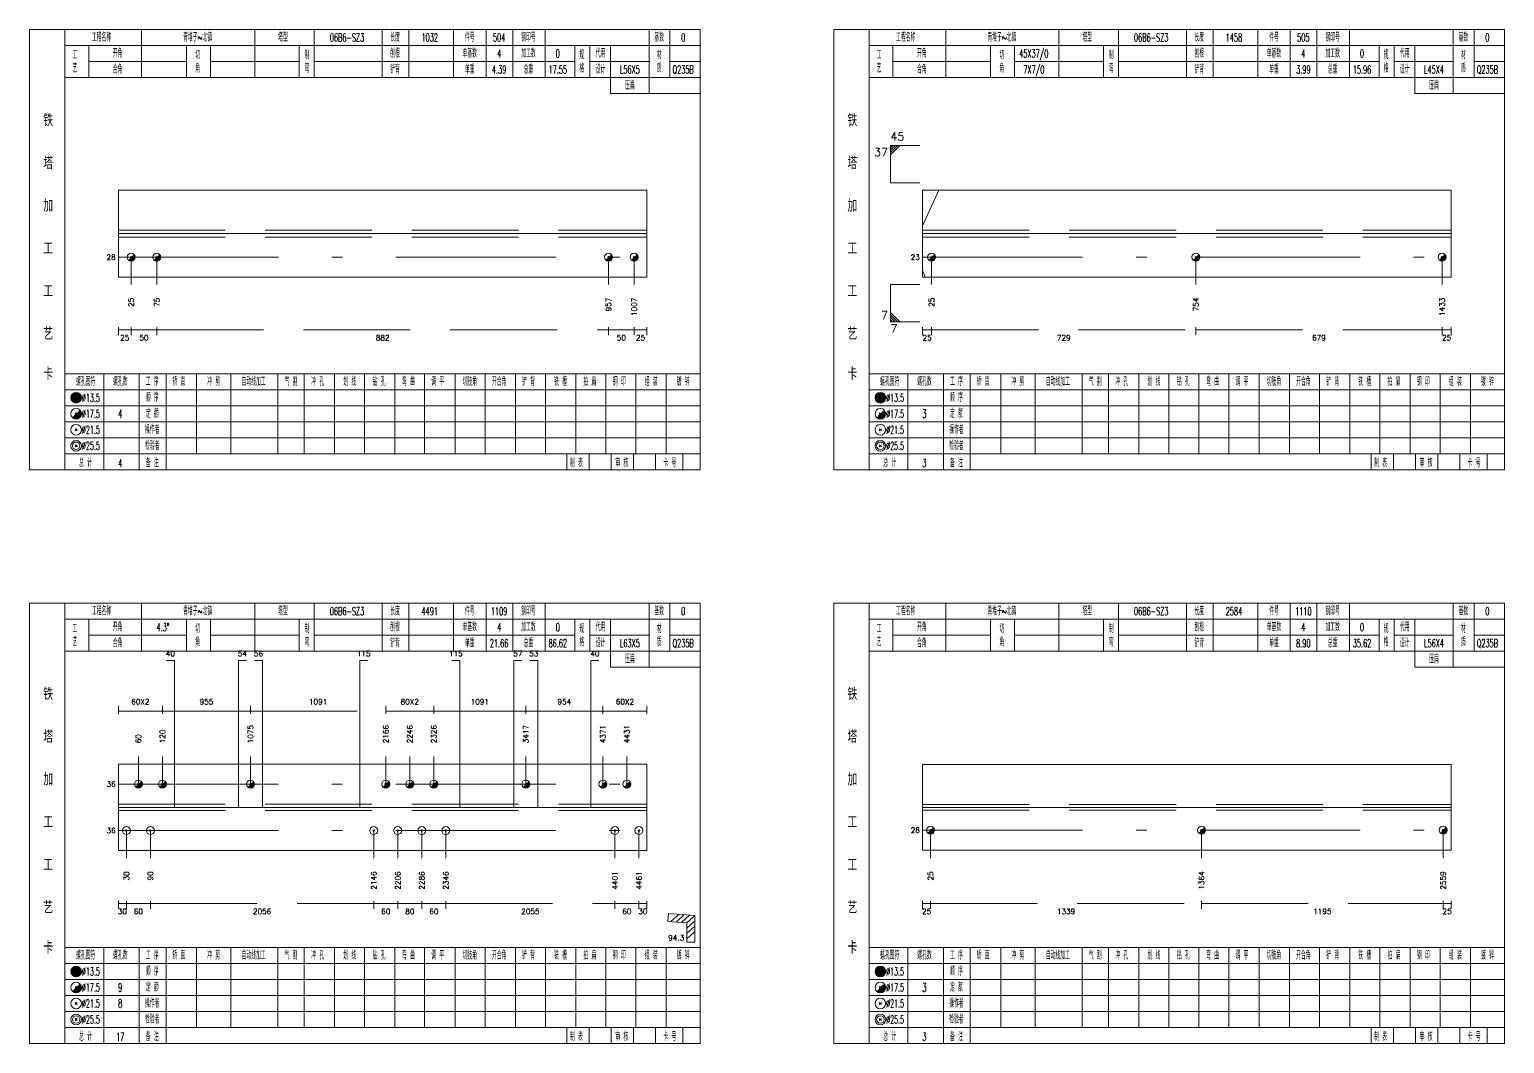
# Model space of a CAD drawing. Extents: x 0 to 30090, y 0 to 380.
# Drawn here: x 16276 to 16828, y 0 to 380 of the extents above; entities that cross this region are included whole.
import ezdxf
from ezdxf.enums import TextEntityAlignment as Align

# ---------------------------------------------------------------- set-up
doc = ezdxf.new("R2010")
doc.units = 0
doc.header["$LTSCALE"] = 20
doc.header["$MEASUREMENT"] = 0
doc.linetypes.add('一点画线', pattern=[5.2, 3, -1, 0.2, -1])
doc.linetypes.add('虚线', pattern=[2.75, 2, -0.75])
doc.layers.get('0').update_dxf_attribs({"linetype": 'CONTINUOUS', "lineweight": 25})
for name, color, linetype, lineweight in [('1', 7, 'CONTINUOUS', 25), ('2', 7, 'CONTINUOUS', 25), ('4', 7, 'CONTINUOUS', 25), ('5', 7, 'CONTINUOUS', 25)]:
    doc.layers.add(name, color=color, linetype=linetype, lineweight=lineweight)
doc.styles.get("Standard").update_dxf_attribs({"font": 'simplex', "width": 0.7, "bigfont": 'gbhzfs.shx'})

# ---------------------------------------------------------------- blocks, each defined once
blk = doc.blocks.new('孔17.5')
at = {"layer": '5', "color": 7, "linetype": 'Continuous', "lineweight": 13}
for p, q in [((-0.2, -0.2), (0.2, 0.2)), ((-0.2, 0.2), (0.2, -0.2))]:
    blk.add_line(p, q, dxfattribs=at)
blk.add_circle((0, 0), 1, dxfattribs=at)
for radius in [0.9, 0.8, 0.7, 0.6, 0.5, 0.4, 0.3, 0.2, 0.1]:
    blk.add_arc((0, 0), radius, 225, 45, dxfattribs=at)
blk = doc.blocks.new('孔21.5')
at = {"layer": '5', "color": 7, "linetype": 'Continuous', "lineweight": 13}
for p, q in [((-0.2, -0.2), (0.2, 0.2)), ((-0.2, 0.2), (0.2, -0.2))]:
    blk.add_line(p, q, dxfattribs=at)
blk.add_circle((0, 0), 1, dxfattribs=at)

msp = doc.modelspace()

# ---------------------------------------------------------------- linework, layer by layer
at = {"color": 7, "linetype": 'Continuous', "lineweight": 13}
for p, q in [((16598.3, 336.5), (16609.3, 336.5)), ((16598.3, 322.5), (16598.3, 336.5)), ((16599.17, 336.5), (16598.3, 335.62)), ((16600.05, 336.5), (16598.3, 334.75)), ((16600.92, 336.5), (16598.3, 333.88)), ((16601.8, 336.5), (16598.3, 333)), ((16598.3, 322.5), (16609.3, 322.5)), ((16610.3, 306.4), (16616.41, 319.83)), ((16313.7, 294.66), (16313.7, 284.5)), ((16323.3, 294.66), (16323.3, 284.5)), ((16492.6, 294.66), (16492.6, 284.5)), ((16502.2, 294.66), (16502.2, 284.5)), ((16613.7, 294.67), (16613.7, 284.5)), ((16712.75, 294.67), (16712.75, 284.5)), ((16805, 294.67), (16805, 284.5)), ((16610.3, 289.71), (16611.25, 287.17)), ((16598.3, 284.5), (16609.3, 284.5)), ((16598.3, 284.5), (16598.3, 270.5)), ((16601.8, 270.5), (16598.3, 274)), ((16600.92, 270.5), (16598.3, 273.12)), ((16600.05, 270.5), (16598.3, 272.25)), ((16599.17, 270.5), (16598.3, 271.38)), ((16598.3, 270.5), (16609.3, 270.5)), ((16316.4, 97.19), (16316.4, 107.5)), ((16325.4, 97.19), (16325.4, 107.5)), ((16358.44, 97.19), (16358.44, 107.5)), ((16409.12, 97.19), (16409.12, 107.5)), ((16418.12, 97.19), (16418.12, 107.5)), ((16427.12, 97.19), (16427.12, 107.5)), ((16461.61, 97.19), (16461.61, 107.5)), ((16490.5, 97.19), (16490.5, 107.5)), ((16499.5, 97.19), (16499.5, 107.5)), ((16311.9, 79.81), (16311.9, 69.5)), ((16320.9, 79.81), (16320.9, 69.5)), ((16404.62, 79.81), (16404.62, 69.5)), ((16413.62, 79.81), (16413.62, 69.5)), ((16422.62, 79.81), (16422.62, 69.5)), ((16431.62, 79.81), (16431.62, 69.5)), ((16495, 79.81), (16495, 69.5)), ((16504, 79.81), (16504, 69.5)), ((16613.3, 79.93), (16613.3, 69.5)), ((16714.87, 79.93), (16714.87, 69.5)), ((16805.4, 79.93), (16805.4, 69.5))]:
    msp.add_line(p, q, dxfattribs=at)
at = {"color": 7, "linetype": 'Continuous', "lineweight": 18}
for p, q in [((16308.9, 319.84), (16308.9, 287.16)), ((16308.9, 319.84), (16507, 319.84)), ((16507, 319.84), (16507, 287.16)), ((16610.3, 319.83), (16610.3, 287.17)), ((16610.3, 319.83), (16808.4, 319.83)), ((16808.4, 319.83), (16808.4, 287.17)), ((16308.9, 303.5), (16507, 303.5)), ((16610.3, 303.5), (16808.4, 303.5)), ((16308.9, 104.69), (16308.9, 72.31)), ((16308.9, 104.69), (16507, 104.69)), ((16507, 104.69), (16507, 72.31)), ((16610.3, 104.57), (16610.3, 72.43)), ((16610.3, 104.57), (16808.4, 104.57)), ((16808.4, 104.57), (16808.4, 72.43)), ((16308.9, 88.5), (16507, 88.5)), ((16610.3, 88.5), (16808.4, 88.5))]:
    msp.add_line(p, q, dxfattribs=at)
at = {"color": 1, "linetype": '虚线', "lineweight": 18}
for p, q in [((16308.9, 304.84), (16507, 304.84)), ((16610.3, 304.83), (16808.4, 304.83)), ((16308.9, 302.16), (16507, 302.16)), ((16610.3, 302.17), (16808.4, 302.17)), ((16308.9, 89.69), (16507, 89.69)), ((16610.3, 89.57), (16808.4, 89.57)), ((16308.9, 87.31), (16507, 87.31)), ((16610.3, 87.43), (16808.4, 87.43))]:
    msp.add_line(p, q, dxfattribs=at)
at = {"color": 3, "linetype": '一点画线', "lineweight": 13}
for p, q in [((16308.9, 294.66), (16507, 294.66)), ((16610.3, 294.67), (16808.4, 294.67)), ((16308.9, 97.19), (16507, 97.19)), ((16308.9, 79.81), (16507, 79.81)), ((16610.3, 79.93), (16808.4, 79.93))]:
    msp.add_line(p, q, dxfattribs=at)
at = {"color": 8, "linetype": '虚线', "lineweight": 9}
for p, q in [((16308.9, 268.5), (16308.9, 265.5)), ((16308.9, 267.5), (16313.7, 267.5)), ((16313.7, 268.5), (16313.7, 265.5)), ((16313.7, 268.5), (16313.7, 265.5)), ((16313.7, 267.5), (16323.3, 267.5)), ((16323.3, 268.5), (16323.3, 265.5)), ((16323.3, 268.5), (16323.3, 265.5)), ((16323.3, 267.5), (16492.6, 267.5)), ((16492.6, 268.5), (16492.6, 265.5)), ((16492.6, 268.5), (16492.6, 265.5)), ((16492.6, 267.5), (16502.2, 267.5)), ((16502.2, 268.5), (16502.2, 265.5)), ((16502.2, 268.5), (16502.2, 265.5)), ((16502.2, 267.5), (16507, 267.5)), ((16507, 268.5), (16507, 265.5)), ((16610.3, 268.5), (16610.3, 265.5)), ((16610.3, 267.5), (16613.7, 267.5)), ((16613.7, 268.5), (16613.7, 265.5)), ((16613.7, 268.5), (16613.7, 265.5)), ((16613.7, 267.5), (16712.75, 267.5)), ((16712.75, 268.5), (16712.75, 265.5)), ((16712.75, 268.5), (16712.75, 265.5)), ((16712.75, 267.5), (16805, 267.5)), ((16805, 268.5), (16805, 265.5)), ((16805, 268.5), (16805, 265.5)), ((16805, 267.5), (16808.4, 267.5)), ((16808.4, 268.5), (16808.4, 265.5)), ((16308.9, 123.5), (16308.9, 126.5)), ((16308.9, 124.5), (16325.4, 124.5)), ((16325.4, 123.5), (16325.4, 126.5)), ((16325.4, 123.5), (16325.4, 126.5)), ((16325.4, 124.5), (16358.44, 124.5)), ((16358.44, 123.5), (16358.44, 126.5)), ((16358.44, 123.5), (16358.44, 126.5)), ((16358.44, 124.5), (16409.12, 124.5)), ((16409.12, 123.5), (16409.12, 126.5)), ((16409.12, 123.5), (16409.12, 126.5)), ((16409.12, 124.5), (16427.12, 124.5)), ((16427.12, 123.5), (16427.12, 126.5)), ((16427.12, 123.5), (16427.12, 126.5)), ((16427.12, 124.5), (16461.61, 124.5)), ((16461.61, 123.5), (16461.61, 126.5)), ((16461.61, 123.5), (16461.61, 126.5)), ((16461.61, 124.5), (16490.5, 124.5)), ((16490.5, 123.5), (16490.5, 126.5)), ((16490.5, 123.5), (16490.5, 126.5)), ((16490.5, 124.5), (16507, 124.5)), ((16507, 123.5), (16507, 126.5)), ((16308.9, 53.5), (16308.9, 50.5)), ((16308.9, 52.5), (16311.9, 52.5)), ((16311.9, 53.5), (16311.9, 50.5)), ((16311.9, 53.5), (16311.9, 50.5)), ((16311.9, 52.5), (16320.9, 52.5)), ((16320.9, 53.5), (16320.9, 50.5)), ((16320.9, 53.5), (16320.9, 50.5)), ((16320.9, 52.5), (16404.62, 52.5)), ((16404.62, 53.5), (16404.62, 50.5)), ((16404.62, 53.5), (16404.62, 50.5)), ((16404.62, 52.5), (16413.62, 52.5)), ((16413.62, 53.5), (16413.62, 50.5)), ((16413.62, 53.5), (16413.62, 50.5)), ((16413.62, 52.5), (16422.62, 52.5)), ((16422.62, 53.5), (16422.62, 50.5)), ((16422.62, 53.5), (16422.62, 50.5)), ((16422.62, 52.5), (16431.62, 52.5)), ((16431.62, 53.5), (16431.62, 50.5)), ((16431.62, 53.5), (16431.62, 50.5)), ((16431.62, 52.5), (16495, 52.5)), ((16495, 53.5), (16495, 50.5)), ((16495, 53.5), (16495, 50.5)), ((16495, 52.5), (16504, 52.5)), ((16504, 53.5), (16504, 50.5)), ((16504, 53.5), (16504, 50.5)), ((16504, 52.5), (16507, 52.5)), ((16507, 53.5), (16507, 50.5)), ((16610.3, 53.5), (16610.3, 50.5)), ((16610.3, 52.5), (16613.3, 52.5)), ((16613.3, 53.5), (16613.3, 50.5)), ((16613.3, 53.5), (16613.3, 50.5)), ((16613.3, 52.5), (16714.87, 52.5)), ((16714.87, 53.5), (16714.87, 50.5)), ((16714.87, 53.5), (16714.87, 50.5)), ((16714.87, 52.5), (16805.4, 52.5)), ((16805.4, 53.5), (16805.4, 50.5)), ((16805.4, 53.5), (16805.4, 50.5)), ((16805.4, 52.5), (16808.4, 52.5)), ((16808.4, 53.5), (16808.4, 50.5))]:
    msp.add_line(p, q, dxfattribs=at)
at = {"layer": '1', "color": 7, "linetype": 'Continuous', "lineweight": 18}
for p, q in [((16308.9, 287.16), (16507, 287.16)), ((16610.3, 287.17), (16808.4, 287.17)), ((16308.9, 72.31), (16507, 72.31)), ((16610.3, 72.43), (16808.4, 72.43))]:
    msp.add_line(p, q, dxfattribs=at)
at = {"layer": '2', "color": 7, "linetype": 'Continuous', "lineweight": 13}
for p, q in [((16329.9, 143.5), (16326.9, 143.5)), ((16329.9, 88.5), (16329.9, 143.5)), ((16353.94, 88.5), (16353.94, 143.5)), ((16353.94, 143.5), (16356.94, 143.5)), ((16362.94, 143.5), (16359.94, 143.5)), ((16362.94, 88.5), (16362.94, 143.5)), ((16399.37, 88.5), (16399.37, 143.5)), ((16399.37, 143.5), (16402.37, 143.5)), ((16436.87, 143.5), (16433.87, 143.5)), ((16436.87, 88.5), (16436.87, 143.5)), ((16457.11, 88.5), (16457.11, 143.5)), ((16457.11, 143.5), (16460.11, 143.5)), ((16466.11, 143.5), (16463.11, 143.5)), ((16466.11, 88.5), (16466.11, 143.5)), ((16486, 88.5), (16486, 143.5)), ((16486, 143.5), (16489, 143.5)), ((16515.03, 48.75), (16514.8, 45.76)), ((16514.8, 45.76), (16522, 45.22)), ((16525, 48), (16515.03, 48.75)), ((16516.02, 45.67), (16519.02, 48.45)), ((16518.01, 45.52), (16521.01, 48.3)), ((16520.01, 45.37), (16523.01, 48.15)), ((16522, 45.22), (16525, 48)), ((16522, 43.22), (16525, 46)), ((16522, 45.22), (16522, 38)), ((16525, 38), (16525, 48)), ((16522, 41.22), (16525, 44)), ((16522, 39.22), (16525, 42)), ((16522, 38), (16525, 38))]:
    msp.add_line(p, q, dxfattribs=at)
at = {"layer": '4', "color": 1, "linetype": 'Continuous', "lineweight": 18}
for p, q in [((16288.9, 215), (16288.9, 380)), ((16317.6, 362), (16317.6, 380)), ((16360, 362), (16360, 380)), ((16382.3, 362), (16382.3, 380)), ((16407.8, 362), (16407.8, 380)), ((16417.8, 362), (16417.8, 380)), ((16434.5, 362), (16434.5, 380)), ((16446.7, 362), (16446.7, 380)), ((16456.7, 362), (16456.7, 380)), ((16468.9, 362), (16468.9, 380)), ((16507.8, 356), (16507.8, 380)), ((16515.6, 362), (16515.6, 380)), ((16590.3, 215), (16590.3, 380)), ((16619, 362), (16619, 380)), ((16661.4, 362), (16661.4, 380)), ((16683.7, 362), (16683.7, 380)), ((16709.2, 362), (16709.2, 380)), ((16719.2, 362), (16719.2, 380)), ((16735.9, 362), (16735.9, 380)), ((16748.1, 362), (16748.1, 380)), ((16758.1, 362), (16758.1, 380)), ((16770.3, 362), (16770.3, 380)), ((16809.2, 356), (16809.2, 380)), ((16817, 362), (16817, 380)), ((16288.9, 374), (16527, 374)), ((16297.8, 362), (16297.8, 374)), ((16334.4, 362), (16334.4, 374)), ((16343.4, 362), (16343.4, 374)), ((16376.7, 362), (16376.7, 374)), ((16480, 362), (16480, 374)), ((16485.6, 362), (16485.6, 374)), ((16493.4, 356), (16493.4, 374)), ((16590.3, 374), (16828.4, 374)), ((16599.2, 362), (16599.2, 374)), ((16635.8, 362), (16635.8, 374)), ((16644.8, 362), (16644.8, 374)), ((16678.1, 362), (16678.1, 374)), ((16781.4, 362), (16781.4, 374)), ((16787, 362), (16787, 374)), ((16794.8, 356), (16794.8, 374)), ((16297.8, 368), (16334.4, 368)), ((16343.4, 368), (16376.7, 368)), ((16382.3, 368), (16480, 368)), ((16485.6, 368), (16507.8, 368)), ((16515.6, 368), (16527, 368)), ((16599.2, 368), (16635.8, 368)), ((16644.8, 368), (16678.1, 368)), ((16683.7, 368), (16781.4, 368)), ((16787, 368), (16809.2, 368)), ((16817, 368), (16828.4, 368)), ((16288.9, 362), (16527, 362)), ((16590.3, 362), (16828.4, 362)), ((16493.4, 356), (16527, 356)), ((16794.8, 356), (16828.4, 356)), ((16288.9, 251), (16527, 251)), ((16303.4, 215), (16303.4, 251)), ((16316.7, 215), (16316.7, 251)), ((16326.8, 215), (16326.8, 251)), ((16338.2, 221), (16338.2, 251)), ((16351.1, 221), (16351.1, 251)), ((16368.7, 221), (16368.7, 251)), ((16378.6, 221), (16378.6, 251)), ((16389.9, 221), (16389.9, 251)), ((16401.2, 221), (16401.2, 251)), ((16412.5, 221), (16412.5, 251)), ((16423.7, 221), (16423.7, 251)), ((16435.1, 221), (16435.1, 251)), ((16446.4, 221), (16446.4, 251)), ((16457.7, 221), (16457.7, 251)), ((16469, 221), (16469, 251)), ((16480.3, 221), (16480.3, 251)), ((16491.6, 221), (16491.6, 251)), ((16502.9, 221), (16502.9, 251)), ((16514.2, 221), (16514.2, 251)), ((16590.3, 251), (16828.4, 251)), ((16604.8, 215), (16604.8, 251)), ((16618.1, 215), (16618.1, 251)), ((16628.2, 215), (16628.2, 251)), ((16639.6, 221), (16639.6, 251)), ((16652.5, 221), (16652.5, 251)), ((16670.1, 221), (16670.1, 251)), ((16680, 221), (16680, 251)), ((16691.3, 221), (16691.3, 251)), ((16702.6, 221), (16702.6, 251)), ((16713.9, 221), (16713.9, 251)), ((16725.1, 221), (16725.1, 251)), ((16736.5, 221), (16736.5, 251)), ((16747.8, 221), (16747.8, 251)), ((16759.1, 221), (16759.1, 251)), ((16770.4, 221), (16770.4, 251)), ((16781.7, 221), (16781.7, 251)), ((16793, 221), (16793, 251)), ((16804.3, 221), (16804.3, 251)), ((16815.6, 221), (16815.6, 251)), ((16288.9, 245), (16527, 245)), ((16590.3, 245), (16828.4, 245)), ((16288.9, 239), (16527, 239)), ((16590.3, 239), (16828.4, 239)), ((16288.9, 233), (16527, 233)), ((16590.3, 233), (16828.4, 233)), ((16288.9, 227), (16527, 227)), ((16590.3, 227), (16828.4, 227)), ((16288.9, 221), (16527, 221)), ((16477, 215), (16477, 221)), ((16485.4, 215), (16485.4, 221)), ((16493.6, 215), (16493.6, 221)), ((16502, 215), (16502, 221)), ((16510.2, 215), (16510.2, 221)), ((16520.5, 215), (16520.5, 221)), ((16590.3, 221), (16828.4, 221)), ((16778.4, 215), (16778.4, 221)), ((16786.8, 215), (16786.8, 221)), ((16795, 215), (16795, 221)), ((16803.4, 215), (16803.4, 221)), ((16811.6, 215), (16811.6, 221)), ((16821.9, 215), (16821.9, 221)), ((16288.9, 0), (16288.9, 165)), ((16317.6, 147), (16317.6, 165)), ((16360, 147), (16360, 165)), ((16382.3, 147), (16382.3, 165)), ((16407.8, 147), (16407.8, 165)), ((16417.8, 147), (16417.8, 165)), ((16434.5, 147), (16434.5, 165)), ((16446.7, 147), (16446.7, 165)), ((16456.7, 147), (16456.7, 165)), ((16468.9, 147), (16468.9, 165)), ((16507.8, 141), (16507.8, 165)), ((16515.6, 147), (16515.6, 165)), ((16590.3, 0), (16590.3, 165)), ((16619, 147), (16619, 165)), ((16661.4, 147), (16661.4, 165)), ((16683.7, 147), (16683.7, 165)), ((16709.2, 147), (16709.2, 165)), ((16719.2, 147), (16719.2, 165)), ((16735.9, 147), (16735.9, 165)), ((16748.1, 147), (16748.1, 165)), ((16758.1, 147), (16758.1, 165)), ((16770.3, 147), (16770.3, 165)), ((16809.2, 141), (16809.2, 165)), ((16817, 147), (16817, 165)), ((16288.9, 159), (16527, 159)), ((16297.8, 147), (16297.8, 159)), ((16334.4, 147), (16334.4, 159)), ((16343.4, 147), (16343.4, 159)), ((16376.7, 147), (16376.7, 159)), ((16480, 147), (16480, 159)), ((16485.6, 147), (16485.6, 159)), ((16493.4, 141), (16493.4, 159)), ((16590.3, 159), (16828.4, 159)), ((16599.2, 147), (16599.2, 159)), ((16635.8, 147), (16635.8, 159)), ((16644.8, 147), (16644.8, 159)), ((16678.1, 147), (16678.1, 159)), ((16781.4, 147), (16781.4, 159)), ((16787, 147), (16787, 159)), ((16794.8, 141), (16794.8, 159)), ((16297.8, 153), (16334.4, 153)), ((16343.4, 153), (16376.7, 153)), ((16382.3, 153), (16480, 153)), ((16485.6, 153), (16507.8, 153)), ((16515.6, 153), (16527, 153)), ((16599.2, 153), (16635.8, 153)), ((16644.8, 153), (16678.1, 153)), ((16683.7, 153), (16781.4, 153)), ((16787, 153), (16809.2, 153)), ((16817, 153), (16828.4, 153)), ((16288.9, 147), (16527, 147)), ((16590.3, 147), (16828.4, 147)), ((16493.4, 141), (16527, 141)), ((16794.8, 141), (16828.4, 141)), ((16288.9, 36), (16527, 36)), ((16303.4, 0), (16303.4, 36)), ((16316.7, 0), (16316.7, 36)), ((16326.8, 0), (16326.8, 36)), ((16338.2, 6), (16338.2, 36)), ((16351.1, 6), (16351.1, 36)), ((16368.7, 6), (16368.7, 36)), ((16378.6, 6), (16378.6, 36)), ((16389.9, 6), (16389.9, 36)), ((16401.2, 6), (16401.2, 36)), ((16412.5, 6), (16412.5, 36)), ((16423.7, 6), (16423.7, 36)), ((16435.1, 6), (16435.1, 36)), ((16446.4, 6), (16446.4, 36)), ((16457.7, 6), (16457.7, 36)), ((16469, 6), (16469, 36)), ((16480.3, 6), (16480.3, 36)), ((16491.6, 6), (16491.6, 36)), ((16502.9, 6), (16502.9, 36)), ((16514.2, 6), (16514.2, 36)), ((16590.3, 36), (16828.4, 36)), ((16604.8, 0), (16604.8, 36)), ((16618.1, 0), (16618.1, 36)), ((16628.2, 0), (16628.2, 36)), ((16639.6, 6), (16639.6, 36)), ((16652.5, 6), (16652.5, 36)), ((16670.1, 6), (16670.1, 36)), ((16680, 6), (16680, 36)), ((16691.3, 6), (16691.3, 36)), ((16702.6, 6), (16702.6, 36)), ((16713.9, 6), (16713.9, 36)), ((16725.1, 6), (16725.1, 36)), ((16736.5, 6), (16736.5, 36)), ((16747.8, 6), (16747.8, 36)), ((16759.1, 6), (16759.1, 36)), ((16770.4, 6), (16770.4, 36)), ((16781.7, 6), (16781.7, 36)), ((16793, 6), (16793, 36)), ((16804.3, 6), (16804.3, 36)), ((16815.6, 6), (16815.6, 36)), ((16288.9, 30), (16527, 30)), ((16590.3, 30), (16828.4, 30)), ((16288.9, 24), (16527, 24)), ((16590.3, 24), (16828.4, 24)), ((16288.9, 18), (16527, 18)), ((16590.3, 18), (16828.4, 18)), ((16288.9, 12), (16527, 12)), ((16590.3, 12), (16828.4, 12)), ((16288.9, 6), (16527, 6)), ((16477, 0), (16477, 6)), ((16485.4, 0), (16485.4, 6)), ((16493.6, 0), (16493.6, 6)), ((16502, 0), (16502, 6)), ((16510.2, 0), (16510.2, 6)), ((16520.5, 0), (16520.5, 6)), ((16590.3, 6), (16828.4, 6)), ((16778.4, 0), (16778.4, 6)), ((16786.8, 0), (16786.8, 6)), ((16795, 0), (16795, 6)), ((16803.4, 0), (16803.4, 6)), ((16811.6, 0), (16811.6, 6)), ((16821.9, 0), (16821.9, 6))]:
    msp.add_line(p, q, dxfattribs=at)
at = {"layer": '4', "color": 7, "linetype": 'Continuous', "lineweight": 13}
for p, q in [((16292.9, 241.8), (16293.3, 242.2)), ((16293.3, 241.8), (16292.9, 242.2)), ((16594.3, 241.8), (16594.7, 242.2)), ((16594.7, 241.8), (16594.3, 242.2)), ((16292.7, 235.6), (16293.5, 236.4)), ((16292.7, 236.4), (16293.5, 235.6)), ((16594.1, 235.6), (16594.9, 236.4)), ((16594.1, 236.4), (16594.9, 235.6)), ((16292.7, 229.6), (16293.5, 230.4)), ((16292.7, 230.4), (16293.5, 229.6)), ((16594.1, 229.6), (16594.9, 230.4)), ((16594.1, 230.4), (16594.9, 229.6)), ((16292.7, 223.6), (16293.5, 224.4)), ((16292.7, 224.4), (16293.5, 223.6)), ((16594.1, 223.6), (16594.9, 224.4)), ((16594.1, 224.4), (16594.9, 223.6)), ((16292.9, 26.8), (16293.3, 27.2)), ((16293.3, 26.8), (16292.9, 27.2)), ((16594.3, 26.8), (16594.7, 27.2)), ((16594.7, 26.8), (16594.3, 27.2)), ((16292.7, 20.6), (16293.5, 21.4)), ((16292.7, 21.4), (16293.5, 20.6)), ((16594.1, 20.6), (16594.9, 21.4)), ((16594.1, 21.4), (16594.9, 20.6)), ((16292.7, 14.6), (16293.5, 15.4)), ((16292.7, 15.4), (16293.5, 14.6)), ((16594.1, 14.6), (16594.9, 15.4)), ((16594.1, 15.4), (16594.9, 14.6)), ((16292.7, 8.6), (16293.5, 9.4)), ((16292.7, 9.4), (16293.5, 8.6)), ((16594.1, 8.6), (16594.9, 9.4)), ((16594.1, 9.4), (16594.9, 8.6))]:
    msp.add_line(p, q, dxfattribs=at)
at = {"layer": '4', "color": 1, "linetype": 'Continuous', "lineweight": 18}
for points in [[(16275.6, 380), (16275.6, 215), (16527, 215), (16527, 380)], [(16577, 380), (16577, 215), (16828.4, 215), (16828.4, 380)], [(16275.6, 165), (16275.6, 0), (16527, 0), (16527, 165)], [(16577, 165), (16577, 0), (16828.4, 0), (16828.4, 165)]]:
    msp.add_lwpolyline(points, close=True, dxfattribs=at)
at = {"layer": '4', "color": 7, "linetype": 'Continuous', "lineweight": 13}
for centre, radius in [((16293.1, 242), 2), ((16293.1, 242), 1.8), ((16293.1, 242), 1.6), ((16293.1, 242), 1.4), ((16594.5, 242), 2), ((16594.5, 242), 1.8), ((16594.5, 242), 1.6), ((16594.5, 242), 1.4), ((16293.1, 236), 2), ((16293.1, 242), 1.2), ((16293.1, 242), 1), ((16293.1, 242), 0.8), ((16293.1, 242), 0.6), ((16293.1, 242), 0.4), ((16293.1, 242), 0.2), ((16594.5, 236), 2), ((16594.5, 242), 1.2), ((16594.5, 242), 1), ((16594.5, 242), 0.8), ((16594.5, 242), 0.6), ((16594.5, 242), 0.4), ((16594.5, 242), 0.2), ((16293.1, 230), 2), ((16594.5, 230), 2), ((16293.1, 224), 2), ((16293.1, 224), 1.4), ((16594.5, 224), 2), ((16594.5, 224), 1.4), ((16293.1, 27), 2), ((16293.1, 27), 1.8), ((16293.1, 27), 1.6), ((16293.1, 27), 1.4), ((16293.1, 27), 1.2), ((16293.1, 27), 1), ((16293.1, 27), 0.8), ((16594.5, 27), 2), ((16594.5, 27), 1.8), ((16594.5, 27), 1.6), ((16594.5, 27), 1.4), ((16594.5, 27), 1.2), ((16594.5, 27), 1), ((16594.5, 27), 0.8), ((16293.1, 21), 2), ((16293.1, 27), 0.6), ((16293.1, 27), 0.4), ((16293.1, 27), 0.2), ((16594.5, 21), 2), ((16594.5, 27), 0.6), ((16594.5, 27), 0.4), ((16594.5, 27), 0.2), ((16293.1, 15), 2), ((16594.5, 15), 2), ((16293.1, 9), 2), ((16293.1, 9), 1.4), ((16594.5, 9), 2), ((16594.5, 9), 1.4)]:
    msp.add_circle(centre, radius, dxfattribs=at)
for centre, radius in [((16293.1, 236), 1.8), ((16293.1, 236), 1.6), ((16293.1, 236), 1.4), ((16293.1, 236), 1.2), ((16293.1, 236), 1), ((16293.1, 236), 0.8), ((16293.1, 236), 0.6), ((16293.1, 236), 0.4), ((16293.1, 236), 0.2), ((16594.5, 236), 1.8), ((16594.5, 236), 1.6), ((16594.5, 236), 1.4), ((16594.5, 236), 1.2), ((16594.5, 236), 1), ((16594.5, 236), 0.8), ((16594.5, 236), 0.6), ((16594.5, 236), 0.4), ((16594.5, 236), 0.2), ((16293.1, 21), 1.8), ((16293.1, 21), 1.6), ((16594.5, 21), 1.8), ((16594.5, 21), 1.6), ((16293.1, 21), 1.4), ((16293.1, 21), 1.2), ((16293.1, 21), 1), ((16293.1, 21), 0.8), ((16293.1, 21), 0.6), ((16293.1, 21), 0.4), ((16293.1, 21), 0.2), ((16594.5, 21), 1.4), ((16594.5, 21), 1.2), ((16594.5, 21), 1), ((16594.5, 21), 0.8), ((16594.5, 21), 0.6), ((16594.5, 21), 0.4), ((16594.5, 21), 0.2)]:
    msp.add_arc(centre, radius, 225, 45, dxfattribs=at)

# ---------------------------------------------------------------- block references
at = {"color": 7, "linetype": 'Continuous', "lineweight": 13, "xscale": 1.5, "yscale": 1.5, "zscale": 1.5}
for p in [(16316.4, 97.19), (16325.4, 97.19), (16358.44, 97.19), (16409.12, 97.19), (16418.12, 97.19), (16427.12, 97.19), (16461.61, 97.19), (16490.5, 97.19), (16499.5, 97.19)]:
    msp.add_blockref('孔17.5', p, dxfattribs=at)
at = {"layer": '1', "color": 7, "linetype": 'Continuous', "lineweight": 13, "xscale": 1.5, "yscale": 1.5, "zscale": 1.5}
for name, p in [('孔17.5', (16313.7, 294.66)), ('孔17.5', (16323.3, 294.66)), ('孔17.5', (16492.6, 294.66)), ('孔17.5', (16502.2, 294.66)), ('孔17.5', (16613.7, 294.67)), ('孔17.5', (16712.75, 294.67)), ('孔17.5', (16805, 294.67)), ('孔21.5', (16311.9, 79.81)), ('孔21.5', (16320.9, 79.81)), ('孔21.5', (16404.62, 79.81)), ('孔21.5', (16413.62, 79.81)), ('孔21.5', (16422.62, 79.81)), ('孔21.5', (16431.62, 79.81)), ('孔21.5', (16495, 79.81)), ('孔21.5', (16504, 79.81)), ('孔17.5', (16613.3, 79.93)), ('孔17.5', (16714.87, 79.93)), ('孔17.5', (16805.4, 79.93))]:
    msp.add_blockref(name, p, dxfattribs=at)

# ---------------------------------------------------------------- texts
at = {"color": 7, "linetype": 'Continuous', "lineweight": 13}
msp.add_text('45', height=3, dxfattribs=at).set_placement((16598.3, 337.5), align=Align.BOTTOM_LEFT)
msp.add_text('37', height=3, dxfattribs=at).set_placement((16597.3, 335.5), align=Align.TOP_RIGHT)
for s, p in [('28', (16307.9, 294.66)), ('23', (16609.3, 294.67)), ('36', (16307.9, 97.19)), ('36', (16307.9, 79.81)), ('28', (16609.3, 79.93))]:
    msp.add_text(s, height=2, dxfattribs=at).set_placement(p, align=Align.MIDDLE_RIGHT)
msp.add_text('7', height=3, dxfattribs=at).set_placement((16597.3, 270.5), align=Align.BOTTOM_RIGHT)
at = {"color": 8, "linetype": 'Continuous', "lineweight": 9}
for s, p in [('25', (16311.3, 265.5)), ('50', (16318.5, 265.5)), ('882', (16407.95, 265.5)), ('50', (16497.4, 265.5)), ('25', (16504.6, 265.5)), ('25', (16612, 265.5)), ('729', (16663.22, 265.5)), ('679', (16758.87, 265.5)), ('25', (16806.7, 265.5)), ('30', (16310.4, 50.5)), ('60', (16316.4, 50.5)), ('2056', (16362.76, 50.5)), ('60', (16409.12, 50.5)), ('80', (16418.12, 50.5)), ('60', (16427.12, 50.5)), ('2055', (16463.31, 50.5)), ('60', (16499.5, 50.5)), ('30', (16505.5, 50.5)), ('25', (16611.8, 50.5)), ('1339', (16664.08, 50.5)), ('1195', (16760.13, 50.5)), ('25', (16806.9, 50.5))]:
    msp.add_text(s, height=2, dxfattribs=at).set_placement(p, align=Align.TOP_CENTER)
at = {"color": 7, "linetype": 'Continuous', "lineweight": 13}
msp.add_text('7', height=3, dxfattribs=at).set_placement((16598.3, 269.5), align=Align.TOP_LEFT)
at = {"color": 8, "linetype": 'Continuous', "lineweight": 9}
for s, p in [('60X2', (16317.15, 126.5)), ('955', (16341.92, 126.5)), ('1091', (16383.78, 126.5)), ('80X2', (16418.12, 126.5)), ('1091', (16444.37, 126.5)), ('954', (16476.06, 126.5)), ('60X2', (16498.75, 126.5))]:
    msp.add_text(s, height=2, dxfattribs=at).set_placement(p, align=Align.BOTTOM_CENTER)
at = {"color": 7, "linetype": 'Continuous', "lineweight": 13}
for s, p in [('120', (16325.4, 112.5)), ('1075', (16358.44, 112.5)), ('2166', (16409.12, 112.5)), ('2246', (16418.12, 112.5)), ('2326', (16427.12, 112.5)), ('3417', (16461.61, 112.5)), ('4371', (16490.5, 112.5)), ('4431', (16499.5, 112.5)), ('60', (16316.4, 112.5))]:
    msp.add_text(s, height=2, rotation=90, dxfattribs=at).set_placement(p, align=Align.MIDDLE_LEFT)
at = {"layer": '1', "color": 7, "linetype": 'Continuous', "lineweight": 13}
for s, p in [('25', (16313.7, 279.5)), ('75', (16323.3, 279.5)), ('957', (16492.6, 279.5)), ('1007', (16502.2, 279.5)), ('25', (16613.7, 279.5)), ('754', (16712.75, 279.5)), ('1433', (16805, 279.5)), ('30', (16311.9, 64.5)), ('90', (16320.9, 64.5)), ('2146', (16404.62, 64.5)), ('2206', (16413.62, 64.5)), ('2286', (16422.62, 64.5)), ('2346', (16431.62, 64.5)), ('4401', (16495, 64.5)), ('4461', (16504, 64.5)), ('25', (16613.3, 64.5)), ('1364', (16714.87, 64.5)), ('2559', (16805.4, 64.5))]:
    msp.add_text(s, height=2, rotation=90, dxfattribs=at).set_placement(p, align=Align.MIDDLE_RIGHT)
at = {"layer": '2', "color": 7, "linetype": 'Continuous', "lineweight": 13}
for s, p in [('40', (16328.4, 144.5)), ('54', (16355.44, 144.5)), ('56', (16361.44, 144.5)), ('115', (16400.87, 144.5)), ('115', (16435.37, 144.5)), ('57', (16458.61, 144.5)), ('53', (16464.61, 144.5)), ('40', (16487.5, 144.5))]:
    msp.add_text(s, height=2, dxfattribs=at).set_placement(p, align=Align.BOTTOM_CENTER)
msp.add_text('94.3', height=2, dxfattribs=at).set_placement((16521, 38), align=Align.BOTTOM_RIGHT)
at = {"layer": '4', "color": 1, "linetype": 'Continuous', "lineweight": 13}
for s, height, width, p in [('工程名称', 3, 0.6, (16302.6, 377)), ('青堆子~北镇', 3, 0.6, (16338.6, 377)), ('塔型', 3, 0.6, (16370.6, 377)), ('06B6-SZ3', 3, 0.6, (16394.6, 377)), ('长度', 3, 0.6, (16412.6, 377)), ('1032', 3, 0.6, (16425.6, 377)), ('件号', 3, 0.6, (16440.6, 377)), ('504', 3, 0.6, (16451.6, 377)), ('钢印号', 3, 0.6, (16462.6, 377)), ('基数', 3, 0.6, (16511.6, 377)), ('0', 3, 0.6, (16520.6, 377)), ('工程名称', 3, 0.6, (16604, 377)), ('青堆子~北镇', 3, 0.6, (16640, 377)), ('塔型', 3, 0.6, (16672, 377)), ('06B6-SZ3', 3, 0.6, (16696, 377)), ('长度', 3, 0.6, (16714, 377)), ('1458', 3, 0.6, (16727, 377)), ('件号', 3, 0.6, (16742, 377)), ('505', 3, 0.6, (16753, 377)), ('钢印号', 3, 0.6, (16764, 377)), ('基数', 3, 0.6, (16813, 377)), ('0', 3, 0.6, (16822, 377)), ('工', 3, 0.6, (16292.6, 370.4)), ('开角', 3, 0.6, (16308.6, 371)), ('切', 3, 0.6, (16338.6, 370.4)), ('制', 3, 0.6, (16379.6, 370.4)), ('刨根', 3, 0.6, (16412.6, 371)), ('单基数', 3, 0.6, (16440.6, 371)), ('4', 3, 0.6, (16451.6, 371)), ('加工数', 3, 0.6, (16462.6, 371)), ('0', 3, 0.6, (16473.6, 371)), ('规', 3, 0.6, (16482.6, 370.4)), ('代用', 3, 0.6, (16489.6, 371)), ('材', 3, 0.6, (16511.6, 370.4)), ('工', 3, 0.6, (16594, 370.4)), ('开角', 3, 0.6, (16610, 371)), ('切', 3, 0.6, (16640, 370.4)), ('45X37/0', 3, 0.6, (16652, 371)), ('制', 3, 0.6, (16681, 370.4)), ('刨根', 3, 0.6, (16714, 371)), ('单基数', 3, 0.6, (16742, 371)), ('4', 3, 0.6, (16753, 371)), ('加工数', 3, 0.6, (16764, 371)), ('0', 3, 0.6, (16775, 371)), ('规', 3, 0.6, (16784, 370.4)), ('代用', 3, 0.6, (16791, 371)), ('材', 3, 0.6, (16813, 370.4)), ('艺', 3, 0.6, (16292.6, 365.4)), ('合角', 3, 0.6, (16308.6, 365)), ('角', 3, 0.6, (16338.6, 365.4)), ('弯', 3, 0.6, (16379.6, 365.4)), ('铲背', 3, 0.6, (16412.6, 365)), ('单重', 3, 0.6, (16440.6, 365)), ('4.39', 3, 0.6, (16451.6, 365)), ('总重', 3, 0.6, (16462.6, 365)), ('17.55', 3, 0.6, (16473.6, 365)), ('格', 3, 0.6, (16482.6, 365.4)), ('设计', 3, 0.6, (16489.6, 365)), ('L56X5', 3, 0.6, (16500.6, 365)), ('质', 3, 0.6, (16511.6, 365.4)), ('Q235B', 3, 0.6, (16520.6, 365)), ('艺', 3, 0.6, (16594, 365.4)), ('合角', 3, 0.6, (16610, 365)), ('角', 3, 0.6, (16640, 365.4)), ('7X7/0', 3, 0.6, (16652, 365)), ('弯', 3, 0.6, (16681, 365.4)), ('铲背', 3, 0.6, (16714, 365)), ('单重', 3, 0.6, (16742, 365)), ('3.99', 3, 0.6, (16753, 365)), ('总重', 3, 0.6, (16764, 365)), ('15.96', 3, 0.6, (16775, 365)), ('格', 3, 0.6, (16784, 365.4)), ('设计', 3, 0.6, (16791, 365)), ('L45X4', 3, 0.6, (16802, 365)), ('质', 3, 0.6, (16813, 365.4)), ('Q235B', 3, 0.6, (16822, 365)), ('压扁', 3, 0.6, (16500.6, 359)), ('压扁', 3, 0.6, (16802, 359)), ('铁', 4.6, 0.8, (16282.6, 346)), ('铁', 4.6, 0.8, (16584, 346)), ('塔', 4.6, 0.8, (16282.6, 330)), ('塔', 4.6, 0.8, (16584, 330)), ('加', 4.6, 0.8, (16282.6, 314)), ('加', 4.6, 0.8, (16584, 314)), ('工', 4.6, 0.8, (16282.6, 298)), ('工', 4.6, 0.8, (16584, 298)), ('工', 4.6, 0.8, (16282.6, 282)), ('工', 4.6, 0.8, (16584, 282)), ('艺', 4.6, 0.8, (16282.6, 266)), ('艺', 4.6, 0.8, (16584, 266)), ('卡', 4.6, 0.8, (16282.6, 251)), ('螺孔图符', 3, 0.6, (16296.6, 248)), ('螺孔数', 3, 0.6, (16309.6, 248)), ('工 序', 3, 0.6, (16321.6, 248)), ('矫 直', 3, 0.6, (16331.6, 248)), ('冲 剪', 3, 0.6, (16344.6, 248)), ('自动线加工', 3, 0.6, (16359.6, 248)), ('气 割', 3, 0.6, (16373.6, 248)), ('冲 孔', 3, 0.6, (16383.6, 248)), ('划 线', 3, 0.6, (16395.6, 248)), ('钻 孔', 3, 0.6, (16406.6, 248)), ('弯 曲', 3, 0.6, (16417.6, 248)), ('调 平', 3, 0.6, (16428.6, 248)), ('切肢角', 3, 0.6, (16440.6, 248)), ('开合角', 3, 0.6, (16451.6, 248)), ('铲 背', 3, 0.6, (16462.6, 248)), ('铣 槽', 3, 0.6, (16474.6, 248)), ('拍 扁', 3, 0.6, (16485.6, 248)), ('钢 印', 3, 0.6, (16496.6, 248)), ('组 装', 3, 0.6, (16508.6, 248)), ('镀 锌', 3, 0.6, (16520.6, 248)), ('卡', 4.6, 0.8, (16584, 251)), ('螺孔图符', 3, 0.6, (16598, 248)), ('螺孔数', 3, 0.6, (16611, 248)), ('工 序', 3, 0.6, (16623, 248)), ('矫 直', 3, 0.6, (16633, 248)), ('冲 剪', 3, 0.6, (16646, 248)), ('自动线加工', 3, 0.6, (16661, 248)), ('气 割', 3, 0.6, (16675, 248)), ('冲 孔', 3, 0.6, (16685, 248)), ('划 线', 3, 0.6, (16697, 248)), ('钻 孔', 3, 0.6, (16708, 248)), ('弯 曲', 3, 0.6, (16719, 248)), ('调 平', 3, 0.6, (16730, 248)), ('切肢角', 3, 0.6, (16742, 248)), ('开合角', 3, 0.6, (16753, 248)), ('铲 背', 3, 0.6, (16764, 248)), ('铣 槽', 3, 0.6, (16776, 248)), ('拍 扁', 3, 0.6, (16787, 248)), ('钢 印', 3, 0.6, (16798, 248)), ('组 装', 3, 0.6, (16810, 248)), ('镀 锌', 3, 0.6, (16822, 248)), ('%%C13.5', 3, 0.5, (16298.6, 242)), ('顺 序', 3, 0.6, (16321.6, 242)), ('%%C13.5', 3, 0.5, (16600, 242)), ('顺 序', 3, 0.6, (16623, 242)), ('定 额', 3, 0.6, (16321.6, 236)), ('定 额', 3, 0.6, (16623, 236)), ('%%C17.5', 3, 0.5, (16298.6, 236)), ('4', 3.2, 0.6, (16309.6, 236)), ('%%C17.5', 3, 0.5, (16600, 236)), ('3', 3.2, 0.6, (16611, 236)), ('%%C21.5', 3, 0.5, (16298.6, 230)), ('操作者', 3, 0.6, (16321.6, 230)), ('%%C21.5', 3, 0.5, (16600, 230)), ('操作者', 3, 0.6, (16623, 230)), ('%%C25.5', 3, 0.5, (16298.6, 224)), ('检验者', 3, 0.6, (16321.6, 224)), ('%%C25.5', 3, 0.5, (16600, 224)), ('检验者', 3, 0.6, (16623, 224)), ('总 计', 3, 0.6, (16296.6, 217.5)), ('4', 3, 0.6, (16309.6, 217.5)), ('备 注', 3, 0.6, (16321.6, 217.5)), ('制 表', 3, 0.6, (16480.6, 217.5)), ('审 核', 3, 0.6, (16497.6, 217.5)), ('卡 号', 3, 0.6, (16515.6, 217.5)), ('总 计', 3, 0.6, (16598, 217.5)), ('3', 3, 0.6, (16611, 217.5)), ('备 注', 3, 0.6, (16623, 217.5)), ('制 表', 3, 0.6, (16782, 217.5)), ('审 核', 3, 0.6, (16799, 217.5)), ('卡 号', 3, 0.6, (16817, 217.5)), ('工程名称', 3, 0.6, (16302.6, 162)), ('青堆子~北镇', 3, 0.6, (16338.6, 162)), ('塔型', 3, 0.6, (16370.6, 162)), ('06B6-SZ3', 3, 0.6, (16394.6, 162)), ('长度', 3, 0.6, (16412.6, 162)), ('4491', 3, 0.6, (16425.6, 162)), ('件号', 3, 0.6, (16440.6, 162)), ('1109', 3, 0.6, (16451.6, 162)), ('钢印号', 3, 0.6, (16462.6, 162)), ('基数', 3, 0.6, (16511.6, 162)), ('0', 3, 0.6, (16520.6, 162)), ('工程名称', 3, 0.6, (16604, 162)), ('青堆子~北镇', 3, 0.6, (16640, 162)), ('塔型', 3, 0.6, (16672, 162)), ('06B6-SZ3', 3, 0.6, (16696, 162)), ('长度', 3, 0.6, (16714, 162)), ('2584', 3, 0.6, (16727, 162)), ('件号', 3, 0.6, (16742, 162)), ('1110', 3, 0.6, (16753, 162)), ('钢印号', 3, 0.6, (16764, 162)), ('基数', 3, 0.6, (16813, 162)), ('0', 3, 0.6, (16822, 162)), ('工', 3, 0.6, (16292.6, 155.4)), ('开角', 3, 0.6, (16308.6, 156)), ('4.3%%d', 3, 0.6, (16325.6, 156)), ('切', 3, 0.6, (16338.6, 155.4)), ('制', 3, 0.6, (16379.6, 155.4)), ('刨根', 3, 0.6, (16412.6, 156)), ('单基数', 3, 0.6, (16440.6, 156)), ('4', 3, 0.6, (16451.6, 156)), ('加工数', 3, 0.6, (16462.6, 156)), ('0', 3, 0.6, (16473.6, 156)), ('规', 3, 0.6, (16482.6, 155.4)), ('代用', 3, 0.6, (16489.6, 156)), ('材', 3, 0.6, (16511.6, 155.4)), ('工', 3, 0.6, (16594, 155.4)), ('开角', 3, 0.6, (16610, 156)), ('切', 3, 0.6, (16640, 155.4)), ('制', 3, 0.6, (16681, 155.4)), ('刨根', 3, 0.6, (16714, 156)), ('单基数', 3, 0.6, (16742, 156)), ('4', 3, 0.6, (16753, 156)), ('加工数', 3, 0.6, (16764, 156)), ('0', 3, 0.6, (16775, 156)), ('规', 3, 0.6, (16784, 155.4)), ('代用', 3, 0.6, (16791, 156)), ('材', 3, 0.6, (16813, 155.4)), ('艺', 3, 0.6, (16292.6, 150.4)), ('合角', 3, 0.6, (16308.6, 150)), ('角', 3, 0.6, (16338.6, 150.4)), ('弯', 3, 0.6, (16379.6, 150.4)), ('铲背', 3, 0.6, (16412.6, 150)), ('单重', 3, 0.6, (16440.6, 150)), ('21.66', 3, 0.6, (16451.6, 150)), ('总重', 3, 0.6, (16462.6, 150)), ('86.62', 3, 0.6, (16473.6, 150)), ('格', 3, 0.6, (16482.6, 150.4)), ('设计', 3, 0.6, (16489.6, 150)), ('L63X5', 3, 0.6, (16500.6, 150)), ('质', 3, 0.6, (16511.6, 150.4)), ('Q235B', 3, 0.6, (16520.6, 150)), ('艺', 3, 0.6, (16594, 150.4)), ('合角', 3, 0.6, (16610, 150)), ('角', 3, 0.6, (16640, 150.4)), ('弯', 3, 0.6, (16681, 150.4)), ('铲背', 3, 0.6, (16714, 150)), ('单重', 3, 0.6, (16742, 150)), ('8.90', 3, 0.6, (16753, 150)), ('总重', 3, 0.6, (16764, 150)), ('35.62', 3, 0.6, (16775, 150)), ('格', 3, 0.6, (16784, 150.4)), ('设计', 3, 0.6, (16791, 150)), ('L56X4', 3, 0.6, (16802, 150)), ('质', 3, 0.6, (16813, 150.4)), ('Q235B', 3, 0.6, (16822, 150)), ('压扁', 3, 0.6, (16500.6, 144)), ('压扁', 3, 0.6, (16802, 144)), ('铁', 4.6, 0.8, (16282.6, 131)), ('铁', 4.6, 0.8, (16584, 131)), ('塔', 4.6, 0.8, (16282.6, 115)), ('塔', 4.6, 0.8, (16584, 115)), ('加', 4.6, 0.8, (16282.6, 99)), ('加', 4.6, 0.8, (16584, 99)), ('工', 4.6, 0.8, (16282.6, 83)), ('工', 4.6, 0.8, (16584, 83)), ('工', 4.6, 0.8, (16282.6, 67)), ('工', 4.6, 0.8, (16584, 67)), ('艺', 4.6, 0.8, (16282.6, 51)), ('艺', 4.6, 0.8, (16584, 51)), ('卡', 4.6, 0.8, (16282.6, 36)), ('卡', 4.6, 0.8, (16584, 36)), ('螺孔图符', 3, 0.6, (16296.6, 33)), ('螺孔数', 3, 0.6, (16309.6, 33)), ('工 序', 3, 0.6, (16321.6, 33)), ('矫 直', 3, 0.6, (16331.6, 33)), ('冲 剪', 3, 0.6, (16344.6, 33)), ('自动线加工', 3, 0.6, (16359.6, 33)), ('气 割', 3, 0.6, (16373.6, 33)), ('冲 孔', 3, 0.6, (16383.6, 33)), ('划 线', 3, 0.6, (16395.6, 33)), ('钻 孔', 3, 0.6, (16406.6, 33)), ('弯 曲', 3, 0.6, (16417.6, 33)), ('调 平', 3, 0.6, (16428.6, 33)), ('切肢角', 3, 0.6, (16440.6, 33)), ('开合角', 3, 0.6, (16451.6, 33)), ('铲 背', 3, 0.6, (16462.6, 33)), ('铣 槽', 3, 0.6, (16474.6, 33)), ('拍 扁', 3, 0.6, (16485.6, 33)), ('钢 印', 3, 0.6, (16496.6, 33)), ('组 装', 3, 0.6, (16508.6, 33)), ('镀 锌', 3, 0.6, (16520.6, 33)), ('螺孔图符', 3, 0.6, (16598, 33)), ('螺孔数', 3, 0.6, (16611, 33)), ('工 序', 3, 0.6, (16623, 33)), ('矫 直', 3, 0.6, (16633, 33)), ('冲 剪', 3, 0.6, (16646, 33)), ('自动线加工', 3, 0.6, (16661, 33)), ('气 割', 3, 0.6, (16675, 33)), ('冲 孔', 3, 0.6, (16685, 33)), ('划 线', 3, 0.6, (16697, 33)), ('钻 孔', 3, 0.6, (16708, 33)), ('弯 曲', 3, 0.6, (16719, 33)), ('调 平', 3, 0.6, (16730, 33)), ('切肢角', 3, 0.6, (16742, 33)), ('开合角', 3, 0.6, (16753, 33)), ('铲 背', 3, 0.6, (16764, 33)), ('铣 槽', 3, 0.6, (16776, 33)), ('拍 扁', 3, 0.6, (16787, 33)), ('钢 印', 3, 0.6, (16798, 33)), ('组 装', 3, 0.6, (16810, 33)), ('镀 锌', 3, 0.6, (16822, 33)), ('%%C13.5', 3, 0.5, (16298.6, 27)), ('顺 序', 3, 0.6, (16321.6, 27)), ('%%C13.5', 3, 0.5, (16600, 27)), ('顺 序', 3, 0.6, (16623, 27)), ('%%C17.5', 3, 0.5, (16298.6, 21)), ('9', 3.2, 0.6, (16309.6, 21)), ('定 额', 3, 0.6, (16321.6, 21)), ('%%C17.5', 3, 0.5, (16600, 21)), ('3', 3.2, 0.6, (16611, 21)), ('定 额', 3, 0.6, (16623, 21)), ('8', 3.2, 0.6, (16309.6, 15)), ('操作者', 3, 0.6, (16321.6, 15)), ('操作者', 3, 0.6, (16623, 15)), ('%%C21.5', 3, 0.5, (16298.6, 15)), ('%%C21.5', 3, 0.5, (16600, 15)), ('%%C25.5', 3, 0.5, (16298.6, 9)), ('检验者', 3, 0.6, (16321.6, 9)), ('%%C25.5', 3, 0.5, (16600, 9)), ('检验者', 3, 0.6, (16623, 9)), ('总 计', 3, 0.6, (16296.6, 2.5)), ('17', 3, 0.6, (16309.6, 2.5)), ('备 注', 3, 0.6, (16321.6, 2.5)), ('制 表', 3, 0.6, (16480.6, 2.5)), ('审 核', 3, 0.6, (16497.6, 2.5)), ('卡 号', 3, 0.6, (16515.6, 2.5)), ('总 计', 3, 0.6, (16598, 2.5)), ('3', 3, 0.6, (16611, 2.5)), ('备 注', 3, 0.6, (16623, 2.5)), ('制 表', 3, 0.6, (16782, 2.5)), ('审 核', 3, 0.6, (16799, 2.5)), ('卡 号', 3, 0.6, (16817, 2.5))]:
    msp.add_text(s, height=height, dxfattribs=dict(at, width=width)).set_placement(p, align=Align.MIDDLE_CENTER)

doc.saveas('drawing.dxf')
